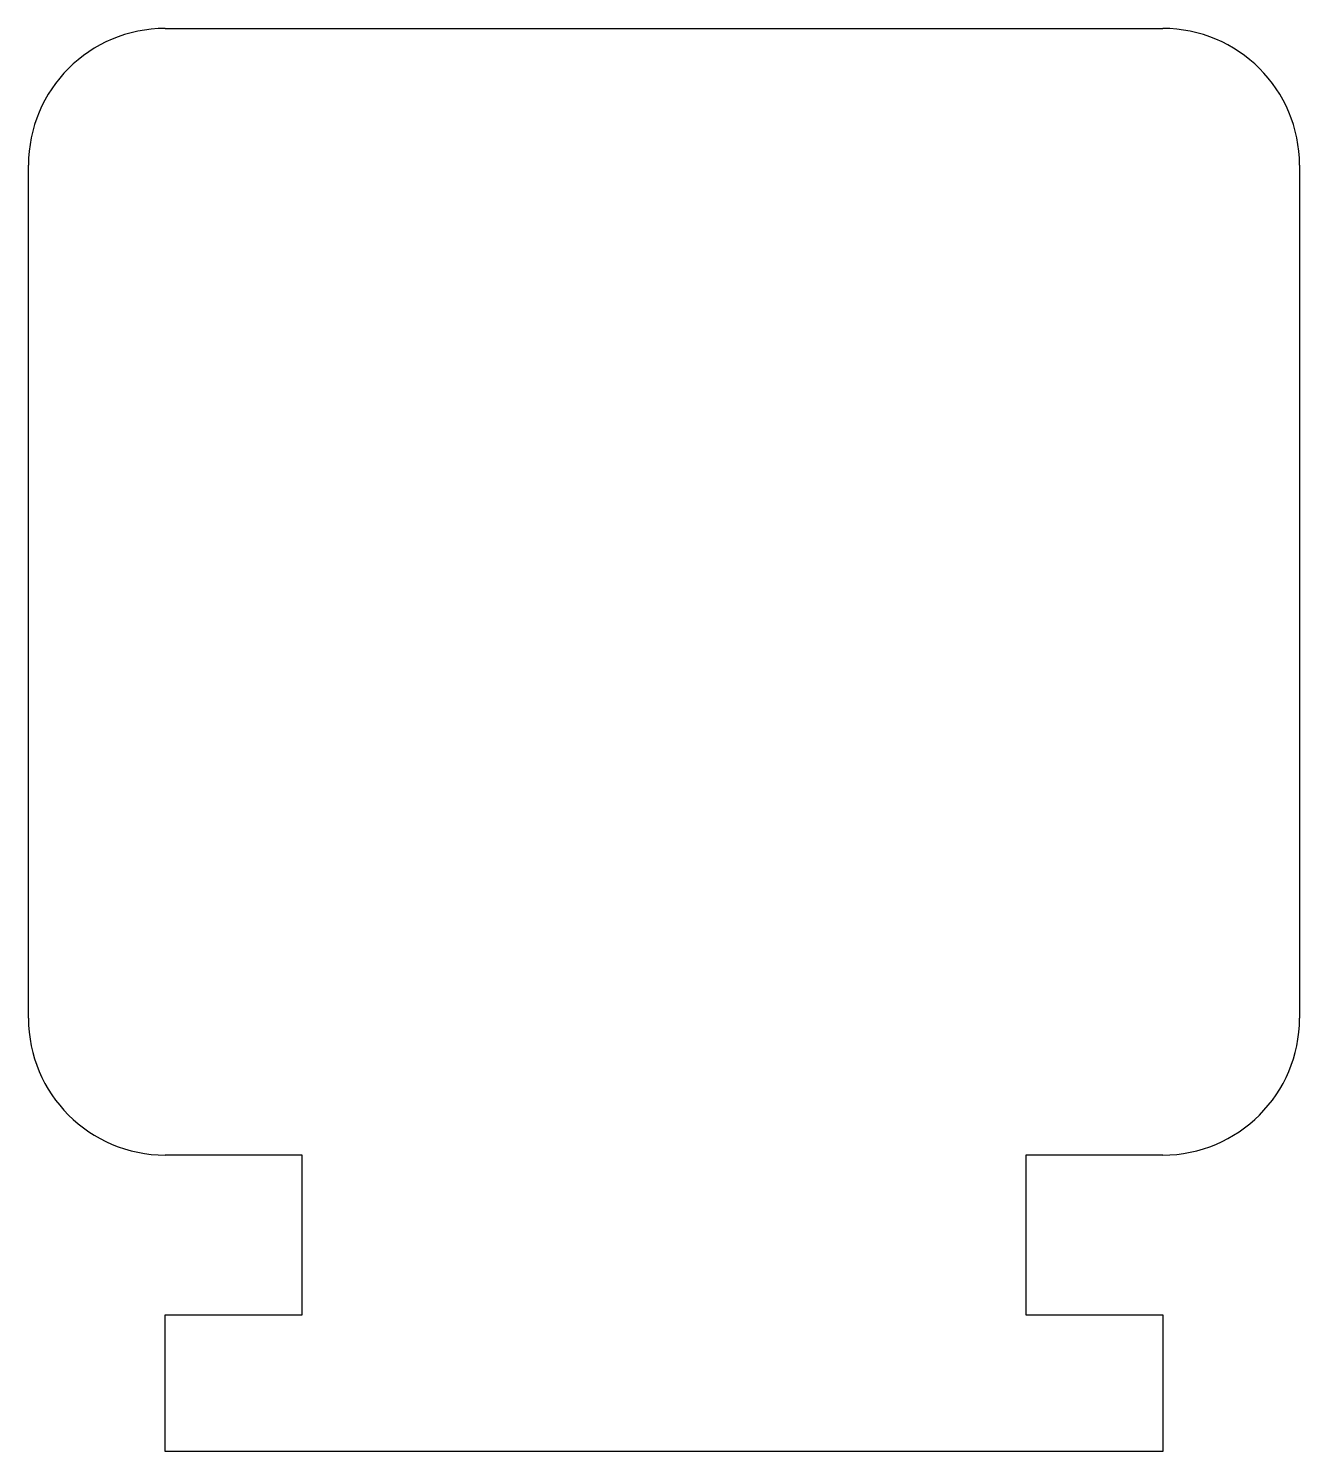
# Model space of a CAD drawing. Header units: millimetres. Extents: x 714.5 to 770.2, y -598.7 to -536.3.
import ezdxf

# ---------------------------------------------------------------- set-up
doc = ezdxf.new("R2010")
doc.units = ezdxf.units.MM

msp = doc.modelspace()

# ---------------------------------------------------------------- linework, layer by layer
for p, q in [((720.489, -536.33, 72.144), (764.229, -536.33, 72.144)), ((714.489, -579.74, 72.144), (714.489, -542.33, 72.144)), ((770.229, -542.33, 72.144), (770.229, -579.74, 72.144)), ((726.489, -585.74, 72.144), (720.489, -585.74, 72.144)), ((726.489, -592.74, 72.144), (726.489, -585.74, 72.144)), ((758.229, -585.74, 72.144), (758.229, -592.74, 72.144)), ((764.229, -585.74, 72.144), (758.229, -585.74, 72.144)), ((720.489, -598.74, 72.144), (720.489, -592.74, 72.144)), ((720.489, -592.74, 72.144), (726.489, -592.74, 72.144)), ((758.229, -592.74, 72.144), (764.229, -592.74, 72.144)), ((764.229, -592.74, 72.144), (764.229, -598.74, 72.144)), ((764.229, -598.74, 72.144), (720.489, -598.74, 72.144))]:
    msp.add_line(p, q)
for centre, start, end in [((720.489, -542.33, 72.144), 90, 180), ((764.229, -542.33, 72.144), 0, 90), ((720.489, -579.74, 72.144), 180, 270), ((764.229, -579.74, 72.144), 270, 0)]:
    msp.add_arc(centre, 6, start, end)

doc.saveas('drawing.dxf')
